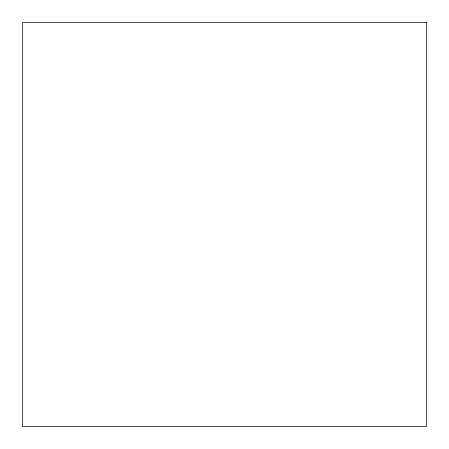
<?xml version="1.0" encoding="UTF-8"?>
<svg xmlns="http://www.w3.org/2000/svg" width="449" height="449" viewBox="0 0 449 449"><rect width="100%" height="100%" fill="white"/><g stroke="black" fill="none" stroke-linecap="round" stroke-linejoin="round"><path stroke-width="0.67" d="M426.55 22.45L22.45 22.45L22.45 426.55L426.55 426.55L426.55 22.45"/></g></svg>
